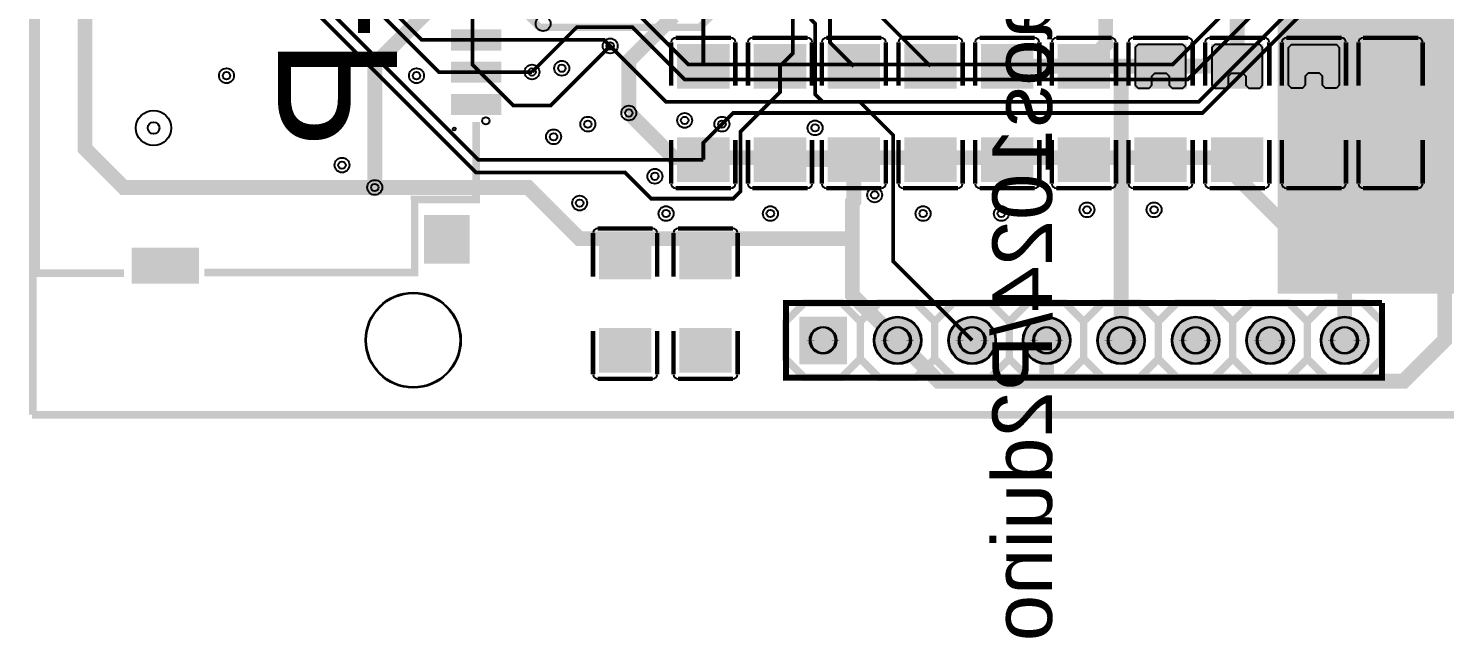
# Model space of a CAD drawing. Header units: millimetres. Extents: x -1 to 102, y -8 to 54.
# Drawn here: x -0.15 to 48.13, y -7.6 to 13.17 of the extents above; entities that cross this region are included whole.
import ezdxf

# ---------------------------------------------------------------- set-up
doc = ezdxf.new("R2010")
doc.units = ezdxf.units.MM
for name, color, linetype, true_color in [('BoardOutLine', 7, 'Continuous', 0xff00ff), ('BottomLayer', 7, 'Continuous', 0x0000ff), ('BottomSolderMaskLayer', 7, 'Continuous', 0xaa00ff), ('Document', 7, 'Continuous', 0xffffff), ('Hole', 7, 'Continuous', 0x222222), ('Multi-Layer', 7, 'Continuous', 0xc0c0c0), ('TopLayer', 7, 'Continuous', 0xff0000), ('TopPasteMaskLayer', 7, 'Continuous', 0x808080), ('TopSilkLayer', 7, 'Continuous', 0xffcc00), ('TopSolderMaskLayer', 7, 'Continuous', 0x800080)]:
    doc.layers.add(name, color=color, linetype=linetype, true_color=true_color)
doc.styles.get("Standard").update_dxf_attribs({"font": 'arial.ttf'})

msp = doc.modelspace()

# ---------------------------------------------------------------- hatches: boundary and pattern name
at = {"layer": 'BottomSilkLayer'}
msp.add_hatch(color=256, dxfattribs=at).paths.add_polyline_path([(42.443, 49.124), (91.443, 49.124), (91.443, 4.124), (42.443, 4.124), (42.443, 49.124)])
at = {"layer": 'BottomSolderMaskLayer'}
for points in [[(26.132, 3.346), (27.758, 3.346), (27.758, 1.721), (26.132, 1.721)], [(28.672, 2.534, 1), (30.298, 2.534, 1)], [(31.212, 2.534, 1), (32.838, 2.534, 1)], [(33.752, 2.534, 1), (35.378, 2.534, 1)], [(36.292, 2.534, 1), (37.918, 2.534, 1)], [(38.832, 2.534, 1), (40.458, 2.534, 1)], [(41.372, 2.534, 1), (42.998, 2.534, 1)], [(43.912, 2.534, 1), (45.538, 2.534, 1)]]:
    msp.add_hatch(color=256, dxfattribs=at).paths.add_polyline_path(points)
at = {"layer": 'Multi-Layer'}
for points in [[(26.157, 3.321), (27.732, 3.321), (27.732, 1.746), (26.157, 1.746)], [(28.697, 2.534, 1), (30.272, 2.534, 1)], [(31.237, 2.534, 1), (32.812, 2.534, 1)], [(33.777, 2.534, 1), (35.352, 2.534, 1)], [(36.318, 2.534, 1), (37.892, 2.534, 1)], [(38.858, 2.534, 1), (40.432, 2.534, 1)], [(41.398, 2.534, 1), (42.972, 2.534, 1)], [(43.938, 2.534, 1), (45.512, 2.534, 1)]]:
    msp.add_hatch(color=256, dxfattribs=at).paths.add_polyline_path(points)
at = {"layer": 'TopLayer'}
for points in [[(15.916, 13.127), (15.916, 12.427), (14.316, 12.427), (14.316, 13.127)], [(21.996, 11.137), (23.724, 11.137), (23.724, 12.622), (21.996, 12.622)], [(24.61, 11.137), (26.338, 11.137), (26.338, 12.622), (24.61, 12.622)], [(28.857, 11.137), (27.129, 11.137), (27.129, 12.622), (28.857, 12.622)], [(31.471, 11.137), (29.743, 11.137), (29.743, 12.622), (31.471, 12.622)], [(32.357, 11.137), (34.085, 11.137), (34.085, 12.622), (32.357, 12.622)], [(34.971, 11.137), (36.699, 11.137), (36.699, 12.622), (34.971, 12.622)], [(37.585, 11.137), (39.313, 11.137), (39.313, 12.622), (37.585, 12.622)], [(40.2, 11.137), (41.928, 11.137), (41.928, 12.622), (40.2, 12.622)], [(44.542, 11.137), (42.814, 11.137), (42.814, 12.622), (44.542, 12.622)], [(47.157, 11.137), (45.429, 11.137), (45.429, 12.622), (47.157, 12.622)], [(15.916, 12.027), (15.916, 11.327), (14.316, 11.327), (14.316, 12.027)], [(15.916, 10.927), (15.916, 10.227), (14.316, 10.227), (14.316, 10.927)], [(21.996, 9.437), (23.724, 9.437), (23.724, 7.952), (21.996, 7.952)], [(24.61, 9.437), (26.338, 9.437), (26.338, 7.952), (24.61, 7.952)], [(28.857, 9.437), (27.129, 9.437), (27.129, 7.952), (28.857, 7.952)], [(31.471, 9.437), (29.743, 9.437), (29.743, 7.952), (31.471, 7.952)], [(32.357, 9.437), (34.085, 9.437), (34.085, 7.952), (32.357, 7.952)], [(34.971, 9.437), (36.699, 9.437), (36.699, 7.952), (34.971, 7.952)], [(37.585, 9.437), (39.313, 9.437), (39.313, 7.952), (37.585, 7.952)], [(40.2, 9.437), (41.928, 9.437), (41.928, 7.952), (40.2, 7.952)], [(44.542, 9.437), (42.814, 9.437), (42.814, 7.952), (44.542, 7.952)], [(47.157, 9.437), (45.429, 9.437), (45.429, 7.952), (47.157, 7.952)], [(14.866, 6.777), (14.866, 5.177), (13.366, 5.177), (13.366, 6.777)], [(21.057, 4.635), (19.329, 4.635), (19.329, 6.12), (21.057, 6.12)], [(23.8, 4.635), (22.072, 4.635), (22.072, 6.12), (23.8, 6.12)], [(5.616, 5.677), (5.616, 4.477), (3.416, 4.477), (3.416, 5.677)], [(21.057, 2.935), (19.329, 2.935), (19.329, 1.45), (21.057, 1.45)], [(23.8, 2.935), (22.072, 2.935), (22.072, 1.45), (23.8, 1.45)]]:
    msp.add_hatch(color=256, dxfattribs=at).paths.add_polyline_path(points)
at = {"layer": 'TopPasteMaskLayer'}
for points in [[(15.916, 13.127), (15.916, 12.427), (14.316, 12.427), (14.316, 13.127)], [(22.096, 11.137), (22.466, 11.137), (22.566, 11.237), (22.566, 11.542), (22.666, 11.642), (23.054, 11.642), (23.154, 11.542), (23.154, 11.237), (23.254, 11.137), (23.624, 11.137), (23.724, 11.237), (23.724, 12.522), (23.624, 12.622), (22.096, 12.622), (21.996, 12.522), (21.996, 11.237)], [(24.71, 11.137), (25.08, 11.137), (25.18, 11.237), (25.18, 11.542), (25.28, 11.642), (25.668, 11.642), (25.768, 11.542), (25.768, 11.237), (25.868, 11.137), (26.238, 11.137), (26.338, 11.237), (26.338, 12.522), (26.238, 12.622), (24.71, 12.622), (24.61, 12.522), (24.61, 11.237)], [(28.757, 11.137), (28.387, 11.137), (28.287, 11.237), (28.287, 11.542), (28.187, 11.642), (27.799, 11.642), (27.699, 11.542), (27.699, 11.237), (27.599, 11.137), (27.229, 11.137), (27.129, 11.237), (27.129, 12.522), (27.229, 12.622), (28.757, 12.622), (28.857, 12.522), (28.857, 11.237)], [(31.371, 11.137), (31.001, 11.137), (30.901, 11.237), (30.901, 11.542), (30.801, 11.642), (30.413, 11.642), (30.313, 11.542), (30.313, 11.237), (30.213, 11.137), (29.843, 11.137), (29.743, 11.237), (29.743, 12.522), (29.843, 12.622), (31.371, 12.622), (31.471, 12.522), (31.471, 11.237)], [(32.457, 11.137), (32.828, 11.137), (32.928, 11.237), (32.928, 11.542), (33.028, 11.642), (33.415, 11.642), (33.515, 11.542), (33.515, 11.237), (33.615, 11.137), (33.985, 11.137), (34.085, 11.237), (34.085, 12.522), (33.985, 12.622), (32.457, 12.622), (32.357, 12.522), (32.357, 11.237)], [(35.071, 11.137), (35.442, 11.137), (35.542, 11.237), (35.542, 11.542), (35.642, 11.642), (36.029, 11.642), (36.129, 11.542), (36.129, 11.237), (36.229, 11.137), (36.599, 11.137), (36.699, 11.237), (36.699, 12.522), (36.599, 12.622), (35.071, 12.622), (34.971, 12.522), (34.971, 11.237)], [(47.057, 11.137), (46.686, 11.137), (46.586, 11.237), (46.586, 11.542), (46.486, 11.642), (46.099, 11.642), (45.999, 11.542), (45.999, 11.237), (45.899, 11.137), (45.529, 11.137), (45.429, 11.237), (45.429, 12.522), (45.529, 12.622), (47.057, 12.622), (47.157, 12.522), (47.157, 11.237)], [(15.916, 12.027), (15.916, 11.327), (14.316, 11.327), (14.316, 12.027)], [(15.916, 10.927), (15.916, 10.227), (14.316, 10.227), (14.316, 10.927)], [(22.096, 9.437), (22.466, 9.437), (22.566, 9.337), (22.566, 9.032), (22.666, 8.932), (23.054, 8.932), (23.154, 9.032), (23.154, 9.337), (23.254, 9.437), (23.624, 9.437), (23.724, 9.337), (23.724, 8.052), (23.624, 7.952), (22.096, 7.952), (21.996, 8.052), (21.996, 9.337)], [(24.71, 9.437), (25.08, 9.437), (25.18, 9.337), (25.18, 9.032), (25.28, 8.932), (25.668, 8.932), (25.768, 9.032), (25.768, 9.337), (25.868, 9.437), (26.238, 9.437), (26.338, 9.337), (26.338, 8.052), (26.238, 7.952), (24.71, 7.952), (24.61, 8.052), (24.61, 9.337)], [(28.757, 9.437), (28.387, 9.437), (28.287, 9.337), (28.287, 9.032), (28.187, 8.932), (27.799, 8.932), (27.699, 9.032), (27.699, 9.337), (27.599, 9.437), (27.229, 9.437), (27.129, 9.337), (27.129, 8.052), (27.229, 7.952), (28.757, 7.952), (28.857, 8.052), (28.857, 9.337)], [(31.371, 9.437), (31.001, 9.437), (30.901, 9.337), (30.901, 9.032), (30.801, 8.932), (30.413, 8.932), (30.313, 9.032), (30.313, 9.337), (30.213, 9.437), (29.843, 9.437), (29.743, 9.337), (29.743, 8.052), (29.843, 7.952), (31.371, 7.952), (31.471, 8.052), (31.471, 9.337)], [(32.457, 9.437), (32.828, 9.437), (32.928, 9.337), (32.928, 9.032), (33.028, 8.932), (33.415, 8.932), (33.515, 9.032), (33.515, 9.337), (33.615, 9.437), (33.985, 9.437), (34.085, 9.337), (34.085, 8.052), (33.985, 7.952), (32.457, 7.952), (32.357, 8.052), (32.357, 9.337)], [(35.071, 9.437), (35.442, 9.437), (35.542, 9.337), (35.542, 9.032), (35.642, 8.932), (36.029, 8.932), (36.129, 9.032), (36.129, 9.337), (36.229, 9.437), (36.599, 9.437), (36.699, 9.337), (36.699, 8.052), (36.599, 7.952), (35.071, 7.952), (34.971, 8.052), (34.971, 9.337)], [(37.685, 9.437), (38.056, 9.437), (38.156, 9.337), (38.156, 9.032), (38.256, 8.932), (38.643, 8.932), (38.743, 9.032), (38.743, 9.337), (38.843, 9.437), (39.213, 9.437), (39.313, 9.337), (39.313, 8.052), (39.213, 7.952), (37.685, 7.952), (37.585, 8.052), (37.585, 9.337)], [(40.3, 9.437), (40.67, 9.437), (40.77, 9.337), (40.77, 9.032), (40.87, 8.932), (41.257, 8.932), (41.357, 9.032), (41.357, 9.337), (41.457, 9.437), (41.828, 9.437), (41.928, 9.337), (41.928, 8.052), (41.828, 7.952), (40.3, 7.952), (40.2, 8.052), (40.2, 9.337)], [(44.442, 9.437), (44.072, 9.437), (43.972, 9.337), (43.972, 9.032), (43.872, 8.932), (43.484, 8.932), (43.384, 9.032), (43.384, 9.337), (43.284, 9.437), (42.914, 9.437), (42.814, 9.337), (42.814, 8.052), (42.914, 7.952), (44.442, 7.952), (44.542, 8.052), (44.542, 9.337)], [(47.057, 9.437), (46.686, 9.437), (46.586, 9.337), (46.586, 9.032), (46.486, 8.932), (46.099, 8.932), (45.999, 9.032), (45.999, 9.337), (45.899, 9.437), (45.529, 9.437), (45.429, 9.337), (45.429, 8.052), (45.529, 7.952), (47.057, 7.952), (47.157, 8.052), (47.157, 9.337)], [(14.866, 6.777), (14.866, 5.177), (13.366, 5.177), (13.366, 6.777)], [(20.957, 4.635), (20.587, 4.635), (20.487, 4.735), (20.487, 5.04), (20.387, 5.14), (19.999, 5.14), (19.899, 5.04), (19.899, 4.735), (19.799, 4.635), (19.429, 4.635), (19.329, 4.735), (19.329, 6.02), (19.429, 6.12), (20.957, 6.12), (21.057, 6.02), (21.057, 4.735)], [(23.7, 4.635), (23.33, 4.635), (23.23, 4.735), (23.23, 5.04), (23.13, 5.14), (22.742, 5.14), (22.642, 5.04), (22.642, 4.735), (22.542, 4.635), (22.172, 4.635), (22.072, 4.735), (22.072, 6.02), (22.172, 6.12), (23.7, 6.12), (23.8, 6.02), (23.8, 4.735)], [(5.616, 5.677), (5.616, 4.477), (3.416, 4.477), (3.416, 5.677)], [(20.957, 2.935), (20.587, 2.935), (20.487, 2.835), (20.487, 2.53), (20.387, 2.43), (19.999, 2.43), (19.899, 2.53), (19.899, 2.835), (19.799, 2.935), (19.429, 2.935), (19.329, 2.835), (19.329, 1.55), (19.429, 1.45), (20.957, 1.45), (21.057, 1.55), (21.057, 2.835)], [(23.7, 2.935), (23.33, 2.935), (23.23, 2.835), (23.23, 2.53), (23.13, 2.43), (22.742, 2.43), (22.642, 2.53), (22.642, 2.835), (22.542, 2.935), (22.172, 2.935), (22.072, 2.835), (22.072, 1.55), (22.172, 1.45), (23.7, 1.45), (23.8, 1.55), (23.8, 2.835)]]:
    msp.add_hatch(color=256, dxfattribs=at).paths.add_polyline_path(points)
at = {"layer": 'TopSolderMaskLayer'}
for points in [[(15.974, 13.138), (15.974, 12.416), (14.258, 12.416), (14.258, 13.138)], [(21.966, 11.115), (23.754, 11.115), (23.754, 12.644), (21.966, 12.644)], [(24.581, 11.115), (26.368, 11.115), (26.368, 12.644), (24.581, 12.644)], [(28.886, 11.115), (27.099, 11.115), (27.099, 12.644), (28.886, 12.644)], [(31.501, 11.115), (29.713, 11.115), (29.713, 12.644), (31.501, 12.644)], [(32.328, 11.115), (34.115, 11.115), (34.115, 12.644), (32.328, 12.644)], [(34.942, 11.115), (36.729, 11.115), (36.729, 12.644), (34.942, 12.644)], [(37.556, 11.115), (39.343, 11.115), (39.343, 12.644), (37.556, 12.644)], [(40.17, 11.115), (41.957, 11.115), (41.957, 12.644), (40.17, 12.644)], [(44.572, 11.115), (42.785, 11.115), (42.785, 12.644), (44.572, 12.644)], [(47.186, 11.115), (45.399, 11.115), (45.399, 12.644), (47.186, 12.644)], [(15.974, 12.038), (15.974, 11.316), (14.258, 11.316), (14.258, 12.038)], [(15.974, 10.938), (15.974, 10.216), (14.258, 10.216), (14.258, 10.938)], [(21.966, 9.459), (23.754, 9.459), (23.754, 7.93), (21.966, 7.93)], [(24.581, 9.459), (26.368, 9.459), (26.368, 7.93), (24.581, 7.93)], [(28.886, 9.459), (27.099, 9.459), (27.099, 7.93), (28.886, 7.93)], [(31.501, 9.459), (29.713, 9.459), (29.713, 7.93), (31.501, 7.93)], [(32.328, 9.459), (34.115, 9.459), (34.115, 7.93), (32.328, 7.93)], [(34.942, 9.459), (36.729, 9.459), (36.729, 7.93), (34.942, 7.93)], [(37.556, 9.459), (39.343, 9.459), (39.343, 7.93), (37.556, 7.93)], [(40.17, 9.459), (41.957, 9.459), (41.957, 7.93), (40.17, 7.93)], [(44.572, 9.459), (42.785, 9.459), (42.785, 7.93), (44.572, 7.93)], [(47.186, 9.459), (45.399, 9.459), (45.399, 7.93), (47.186, 7.93)], [(14.89, 6.804), (14.89, 5.15), (13.342, 5.15), (13.342, 6.804)], [(21.087, 4.613), (19.299, 4.613), (19.299, 6.141), (21.087, 6.141)], [(23.83, 4.613), (22.043, 4.613), (22.043, 6.141), (23.83, 6.141)], [(5.663, 5.691), (5.663, 4.463), (3.37, 4.463), (3.37, 5.691)], [(21.087, 2.956), (19.299, 2.956), (19.299, 1.428), (21.087, 1.428)], [(23.83, 2.956), (22.043, 2.956), (22.043, 1.428), (23.83, 1.428)], [(26.132, 3.346), (27.758, 3.346), (27.758, 1.721), (26.132, 1.721)], [(28.672, 2.534, 1), (30.298, 2.534, 1)], [(31.212, 2.534, 1), (32.838, 2.534, 1)], [(33.752, 2.534, 1), (35.378, 2.534, 1)], [(36.292, 2.534, 1), (37.918, 2.534, 1)], [(38.832, 2.534, 1), (40.458, 2.534, 1)], [(41.372, 2.534, 1), (42.998, 2.534, 1)], [(43.912, 2.534, 1), (45.538, 2.534, 1)]]:
    msp.add_hatch(color=256, dxfattribs=at).paths.add_polyline_path(points)

# ---------------------------------------------------------------- linework, layer by layer
at = {"layer": 'BoardOutLine', "const_width": 0.254}
for points in [[(0, 0), (0, 53.327)], [(97.06, 0), (0, 0)]]:
    msp.add_lwpolyline(points, dxfattribs=at)
at = {"layer": 'BoardOutLine'}
msp.add_circle((12.97, 2.54), 1.626, dxfattribs=at)
at = {"layer": 'BottomLayer'}
for points, const_width in [([(16.256, 14.986), (19.304, 14.986), (22.352, 11.938), (38.862, 11.938), (44.725, 17.801), (44.725, 50.794)], 0.127), ([(47.265, 50.794), (47.265, 19.326), (39.371, 11.429), (22.226, 11.429), (20.445, 13.209), (18.543, 13.209), (17.019, 11.683)], 0.127), ([(49.805, 50.794), (49.805, 20.722), (39.751, 10.668), (21.59, 10.668), (19.685, 12.573)], 0.127), ([(52.345, 50.794), (52.345, 22.755), (39.879, 10.286), (23.874, 10.286), (23.496, 9.905)], 0.127), ([(27.805, 21.229), (27.805, 18.915), (25.273, 16.383), (15.748, 16.383), (14.986, 15.621), (14.986, 11.938), (16.383, 10.541), (17.653, 10.541), (19.685, 12.573)], 0.127), ([(13.589, 13.877), (11.659, 11.946), (11.659, 7.747)], 0.508), ([(44.725, 2.534), (44.725, 4.423), (40.387, 8.762), (21.845, 8.762), (20.321, 10.286)], 0.508)]:
    msp.add_lwpolyline(points, dxfattribs=dict(at, const_width=const_width))
at = {"layer": 'BottomSolderMaskLayer'}
for centre, radius in [((26.945, 2.534), 0.459), ((29.485, 2.534), 0.813), ((29.485, 2.534), 0.459), ((32.025, 2.534), 0.813), ((32.025, 2.534), 0.459), ((34.565, 2.534), 0.813), ((34.565, 2.534), 0.459), ((37.105, 2.534), 0.813), ((37.105, 2.534), 0.459), ((39.645, 2.534), 0.813), ((39.645, 2.534), 0.459), ((42.185, 2.534), 0.813), ((42.185, 2.534), 0.459), ((44.725, 2.534), 0.813), ((44.725, 2.534), 0.459)]:
    msp.add_circle(centre, radius, dxfattribs=at)
at = {"layer": 'Document', "const_width": 0.254}
for points in [[(40.91, 1.905), (40.275, 1.27), (39.005, 1.27), (38.37, 1.905), (37.735, 1.27), (36.465, 1.27), (35.83, 1.905), (35.195, 1.27), (33.925, 1.27), (33.29, 1.905), (32.655, 1.27), (31.385, 1.27), (30.75, 1.905), (30.115, 1.27), (28.845, 1.27), (28.21, 1.905), (27.575, 1.27), (26.305, 1.27), (25.67, 1.905), (25.67, 3.175), (26.305, 3.81), (27.575, 3.81), (28.21, 3.175), (28.845, 3.81), (30.115, 3.81), (30.75, 3.175), (31.385, 3.81), (32.655, 3.81), (33.29, 3.175), (33.925, 3.81), (35.195, 3.81), (35.83, 3.175), (36.465, 3.81), (37.735, 3.81), (38.37, 3.175), (39.005, 3.81), (40.275, 3.81), (40.91, 3.175), (41.545, 3.81), (42.815, 3.81), (43.45, 3.175), (43.45, 1.905), (42.815, 1.27), (41.545, 1.27), (40.91, 1.905), (40.91, 3.175)], [(43.45, 3.175), (44.085, 3.81), (45.355, 3.81), (45.99, 3.175), (45.99, 1.905), (45.355, 1.27), (44.085, 1.27), (43.45, 1.905)], [(28.21, 3.175), (28.21, 1.905)], [(30.75, 3.175), (30.75, 1.905)], [(33.29, 3.175), (33.29, 1.905)], [(35.83, 3.175), (35.83, 1.905)], [(38.37, 3.175), (38.37, 1.905)], [(97.034, -0.013), (-0.026, -0.013)]]:
    msp.add_lwpolyline(points, dxfattribs=at)
for points in [[(26.508, 2.543), (26.508, 2.537), (26.508, 2.543)], [(26.508, 2.543), (26.508, 2.537), (26.508, 2.543)], [(26.515, 2.543), (26.515, 2.537), (26.515, 2.543)], [(27.365, 2.543), (27.365, 2.537), (27.365, 2.543)], [(27.373, 2.543), (27.373, 2.537), (27.373, 2.543)], [(27.373, 2.543), (27.373, 2.537), (27.373, 2.543)], [(29.048, 2.543), (29.048, 2.537), (29.048, 2.543)], [(29.048, 2.543), (29.048, 2.537), (29.048, 2.543)], [(29.055, 2.543), (29.055, 2.537), (29.055, 2.543)], [(29.905, 2.543), (29.905, 2.537), (29.905, 2.543)], [(29.913, 2.543), (29.913, 2.537), (29.913, 2.543)], [(29.913, 2.543), (29.913, 2.537), (29.913, 2.543)], [(31.588, 2.543), (31.588, 2.537), (31.588, 2.543)], [(31.588, 2.543), (31.588, 2.537), (31.588, 2.543)], [(31.595, 2.543), (31.595, 2.537), (31.595, 2.543)], [(32.445, 2.543), (32.445, 2.537), (32.445, 2.543)], [(32.453, 2.543), (32.453, 2.537), (32.453, 2.543)], [(32.453, 2.543), (32.453, 2.537), (32.453, 2.543)], [(34.128, 2.543), (34.128, 2.537), (34.128, 2.543)], [(34.128, 2.543), (34.128, 2.537), (34.128, 2.543)], [(34.135, 2.543), (34.135, 2.537), (34.135, 2.543)], [(34.985, 2.543), (34.985, 2.537), (34.985, 2.543)], [(34.993, 2.543), (34.993, 2.537), (34.993, 2.543)], [(34.993, 2.543), (34.993, 2.537), (34.993, 2.543)], [(36.668, 2.543), (36.668, 2.537), (36.668, 2.543)], [(36.668, 2.543), (36.668, 2.537), (36.668, 2.543)], [(36.675, 2.543), (36.675, 2.537), (36.675, 2.543)], [(37.525, 2.543), (37.525, 2.537), (37.525, 2.543)], [(37.533, 2.543), (37.533, 2.537), (37.533, 2.543)], [(37.533, 2.543), (37.533, 2.537), (37.533, 2.543)], [(39.208, 2.543), (39.208, 2.537), (39.208, 2.543)], [(39.208, 2.543), (39.208, 2.537), (39.208, 2.543)], [(39.215, 2.543), (39.215, 2.537), (39.215, 2.543)], [(40.065, 2.543), (40.065, 2.537), (40.065, 2.543)], [(40.073, 2.543), (40.073, 2.537), (40.073, 2.543)], [(40.073, 2.543), (40.073, 2.537), (40.073, 2.543)], [(41.748, 2.543), (41.748, 2.537), (41.748, 2.543)], [(41.748, 2.543), (41.748, 2.537), (41.748, 2.543)], [(41.755, 2.543), (41.755, 2.537), (41.755, 2.543)], [(42.605, 2.543), (42.605, 2.537), (42.605, 2.543)], [(42.613, 2.543), (42.613, 2.537), (42.613, 2.543)], [(42.613, 2.543), (42.613, 2.537), (42.613, 2.543)], [(44.288, 2.543), (44.288, 2.537), (44.288, 2.543)], [(44.288, 2.543), (44.288, 2.537), (44.288, 2.543)], [(44.295, 2.543), (44.295, 2.537), (44.295, 2.543)], [(45.145, 2.543), (45.145, 2.537), (45.145, 2.543)], [(45.153, 2.543), (45.153, 2.537), (45.153, 2.543)], [(45.153, 2.543), (45.153, 2.537), (45.153, 2.543)]]:
    msp.add_lwpolyline(points, close=True, dxfattribs=at)
at = {"layer": 'Document'}
for centre, radius in [((15.446, 10.017), 0.127), ((4.116, 9.777), 0.2), ((12.97, 2.54), 1.6)]:
    msp.add_circle(centre, radius, dxfattribs=at)
for centre, radius, start, end in [((26.94, 2.543), 0.433, 360, 180), ((26.94, 2.543), 0.433, 360, 180), ((26.94, 2.543), 0.425, 360, 180), ((29.48, 2.543), 0.433, 360, 180), ((29.48, 2.543), 0.433, 360, 180), ((29.48, 2.543), 0.425, 360, 180), ((32.02, 2.543), 0.433, 360, 180), ((32.02, 2.543), 0.433, 360, 180), ((32.02, 2.543), 0.425, 360, 180), ((34.56, 2.543), 0.433, 360, 180), ((34.56, 2.543), 0.433, 360, 180), ((34.56, 2.543), 0.425, 360, 180), ((37.1, 2.543), 0.433, 360, 180), ((37.1, 2.543), 0.433, 360, 180), ((37.1, 2.543), 0.425, 360, 180), ((39.64, 2.543), 0.433, 360, 180), ((39.64, 2.543), 0.433, 360, 180), ((39.64, 2.543), 0.425, 360, 180), ((42.18, 2.543), 0.433, 360, 180), ((42.18, 2.543), 0.433, 360, 180), ((42.18, 2.543), 0.425, 360, 180), ((44.72, 2.543), 0.433, 360, 180), ((44.72, 2.543), 0.433, 360, 180), ((44.72, 2.543), 0.425, 360, 180), ((26.94, 2.537), 0.433, 180, 0), ((26.94, 2.537), 0.433, 180, 0), ((26.94, 2.537), 0.425, 180, 0), ((29.48, 2.537), 0.433, 180, 0), ((29.48, 2.537), 0.433, 180, 0), ((29.48, 2.537), 0.425, 180, 0), ((32.02, 2.537), 0.433, 180, 0), ((32.02, 2.537), 0.433, 180, 0), ((32.02, 2.537), 0.425, 180, 0), ((34.56, 2.537), 0.433, 180, 0), ((34.56, 2.537), 0.433, 180, 0), ((34.56, 2.537), 0.425, 180, 0), ((37.1, 2.537), 0.433, 180, 0), ((37.1, 2.537), 0.433, 180, 0), ((37.1, 2.537), 0.425, 180, 0), ((39.64, 2.537), 0.433, 180, 0), ((39.64, 2.537), 0.433, 180, 0), ((39.64, 2.537), 0.425, 180, 0), ((42.18, 2.537), 0.433, 180, 0), ((42.18, 2.537), 0.433, 180, 0), ((42.18, 2.537), 0.425, 180, 0), ((44.72, 2.537), 0.433, 180, 0), ((44.72, 2.537), 0.433, 180, 0), ((44.72, 2.537), 0.425, 180, 0)]:
    msp.add_arc(centre, radius, start, end, dxfattribs=at)
at = {"layer": 'Hole'}
for centre in [(19.685, 12.573), (6.604, 11.557), (13.081, 11.557), (17.018, 11.684), (18.034, 11.811), (20.32, 10.287), (22.225, 10.033), (18.923, 9.906), (23.495, 9.906), (26.67, 9.779), (17.755, 9.474), (10.541, 8.509), (21.209, 8.128), (11.659, 7.747), (18.644, 7.214), (28.702, 7.493), (21.59, 6.858), (25.146, 6.858), (30.353, 6.858), (33.02, 6.858), (35.941, 6.985), (38.227, 6.985)]:
    msp.add_circle(centre, 0.127, dxfattribs=at)
at = {"layer": 'Multi-Layer'}
for centre, radius in [((17.399, 13.335), 0.254), ((19.685, 12.573), 0.254), ((6.604, 11.557), 0.254), ((13.081, 11.557), 0.254), ((17.018, 11.684), 0.254), ((18.034, 11.811), 0.254), ((4.116, 9.777), 0.6), ((18.923, 9.906), 0.254), ((20.32, 10.287), 0.254), ((22.225, 10.033), 0.254), ((23.495, 9.906), 0.254), ((17.755, 9.474), 0.254), ((26.67, 9.779), 0.254), ((10.541, 8.509), 0.254), ((21.209, 8.128), 0.254), ((11.659, 7.747), 0.254), ((28.702, 7.493), 0.254), ((18.644, 7.214), 0.254), ((21.59, 6.858), 0.254), ((25.146, 6.858), 0.254), ((30.353, 6.858), 0.254), ((33.02, 6.858), 0.254), ((35.941, 6.985), 0.254), ((38.227, 6.985), 0.254), ((26.945, 2.534), 0.445), ((29.485, 2.534), 0.787), ((29.485, 2.534), 0.445), ((32.025, 2.534), 0.787), ((32.025, 2.534), 0.445), ((34.565, 2.534), 0.787), ((34.565, 2.534), 0.445), ((37.105, 2.534), 0.787), ((37.105, 2.534), 0.445), ((39.645, 2.534), 0.787), ((39.645, 2.534), 0.445), ((42.185, 2.534), 0.787), ((42.185, 2.534), 0.445), ((44.725, 2.534), 0.787), ((44.725, 2.534), 0.445)]:
    msp.add_circle(centre, radius, dxfattribs=at)
at = {"layer": 'TopLayer'}
for points, const_width in [([(5.207, 33.121), (5.207, 29.845), (8.001, 27.051), (8.001, 17.526), (13.85, 11.677), (15.116, 11.677)], 0.127), ([(6.478, 33.12), (6.478, 29.082), (8.383, 27.177), (8.383, 17.652), (13.257, 12.778), (15.116, 12.778)], 0.127), ([(2.668, 29.082), (1.779, 28.193), (1.779, 9.067), (3.099, 7.746), (11.659, 7.746)], 0.508), ([(2.668, 26.062), (2.668, 25.272), (4.827, 23.113), (6.732, 23.113), (7.113, 22.732), (7.113, 16.255), (15.114, 8.254), (20.194, 8.254), (21.083, 7.365), (23.877, 7.365), (24.131, 7.619), (24.131, 9.651), (25.474, 10.997), (25.474, 11.878)], 0.127), ([(3.938, 26.062), (3.938, 24.51), (4.954, 23.494), (6.986, 23.494), (7.494, 22.986), (7.494, 16.382), (15.182, 8.693), (22.861, 8.693)], 0.127), ([(39.106, 21.321), (36.576, 18.791), (36.576, 12.62), (35.835, 11.88)], 0.508), ([(43.678, 11.881), (43.678, 14.469), (43.943, 14.731), (43.943, 21.05), (45.487, 21.05)], 0.508), ([(41.064, 11.88), (41.064, 19.855), (41.924, 20.715)], 0.508), ([(32.025, 2.534), (29.337, 5.222), (29.337, 9.525), (28.194, 10.668), (26.924, 10.668), (26.67, 10.922), (26.67, 13.335), (26.543, 13.462), (26.543, 16.891), (25.146, 18.288), (23.749, 18.288)], 0.127), ([(46.292, 11.878), (46.292, 14.543), (47.372, 15.62), (47.372, 16.257), (46.211, 17.416), (45.517, 17.416)], 0.508), ([(15.116, 17.177), (20.542, 17.177), (22.86, 14.859), (22.86, 11.88)], 0.127), ([(25.474, 11.88), (25.908, 12.313), (25.908, 15.079)], 0.127), ([(27.993, 11.879), (27.178, 12.694), (27.178, 15.079)], 0.127), ([(30.607, 11.88), (28.448, 14.039), (28.448, 15.079)], 0.127), ([(20.32, 10.287), (20.32, 12.065), (21.844, 13.589)], 0.508), ([(19.685, 12.573), (19.481, 12.777), (15.116, 12.777)], 0.127), ([(33.221, 11.88), (35.835, 11.88)], 0.508), ([(33.529, 1.142), (46.737, 1.142), (48.134, 2.539), (48.134, 9.651), (47.372, 10.413), (44.344, 10.413), (43.678, 11.081), (43.678, 11.881)], 0.508), ([(35.835, 11.88), (41.064, 11.88)], 0.508), ([(37.105, 2.534), (37.105, 11.88)], 0.508), ([(17.019, 11.683), (15.116, 11.678)], 0.127), ([(23.495, 9.906), (22.86, 9.271), (22.86, 8.694)], 0.127), ([(25.474, 8.694), (27.993, 8.694)], 0.508), ([(27.994, 8.693), (27.994, 7.291), (27.941, 7.238), (27.941, 4.078), (30.877, 1.142), (34.565, 1.142), (34.565, 2.534)], 0.508), ([(27.941, 6.001), (18.637, 6.001), (16.892, 7.746), (11.659, 7.746)], 0.508)]:
    msp.add_lwpolyline(points, dxfattribs=dict(at, const_width=const_width))
at = {"layer": 'TopPasteMaskLayer'}
for points in [[(37.685, 11.137), (38.056, 11.137), (38.156, 11.237), (38.156, 11.542), (38.256, 11.642), (38.643, 11.642), (38.743, 11.542), (38.743, 11.237), (38.843, 11.137), (39.213, 11.137), (39.313, 11.237), (39.313, 12.522), (39.213, 12.622), (37.685, 12.622), (37.585, 12.522), (37.585, 11.237)], [(40.3, 11.137), (40.67, 11.137), (40.77, 11.237), (40.77, 11.542), (40.87, 11.642), (41.257, 11.642), (41.357, 11.542), (41.357, 11.237), (41.457, 11.137), (41.828, 11.137), (41.928, 11.237), (41.928, 12.522), (41.828, 12.622), (40.3, 12.622), (40.2, 12.522), (40.2, 11.237)], [(44.442, 11.137), (44.072, 11.137), (43.972, 11.237), (43.972, 11.542), (43.872, 11.642), (43.484, 11.642), (43.384, 11.542), (43.384, 11.237), (43.284, 11.137), (42.914, 11.137), (42.814, 11.237), (42.814, 12.522), (42.914, 12.622), (44.442, 12.622), (44.542, 12.522), (44.542, 11.237)]]:
    msp.add_lwpolyline(points, close=True, dxfattribs=at)
at = {"layer": 'TopSilkLayer'}
for points, const_width in [([(23.115, 13.588), (22.734, 13.207), (17.273, 13.207), (16.638, 13.842), (16.638, 20.954), (17.019, 21.335), (19.178, 21.335), (20.059, 20.453), (23.442, 20.453)], 0.254), ([(0.116, 20.067), (0.116, 4.827)], 0.254), ([(21.767, 11.213), (21.767, 12.698)], 0.152), ([(21.92, 12.851), (23.8, 12.851)], 0.152), ([(23.953, 12.698), (23.953, 11.213)], 0.152), ([(24.382, 11.213), (24.382, 12.698)], 0.152), ([(24.534, 12.851), (26.414, 12.851)], 0.152), ([(26.567, 12.698), (26.567, 11.213)], 0.152), ([(26.9, 12.698), (26.9, 11.213)], 0.152), ([(28.933, 12.851), (27.053, 12.851)], 0.152), ([(29.085, 11.213), (29.085, 12.698)], 0.152), ([(29.514, 12.698), (29.514, 11.213)], 0.152), ([(31.547, 12.851), (29.667, 12.851)], 0.152), ([(31.7, 11.213), (31.7, 12.698)], 0.152), ([(32.129, 11.213), (32.129, 12.698)], 0.152), ([(32.281, 12.851), (34.161, 12.851)], 0.152), ([(34.314, 12.698), (34.314, 11.213)], 0.152), ([(34.743, 11.213), (34.743, 12.698)], 0.152), ([(34.895, 12.851), (36.776, 12.851)], 0.152), ([(36.928, 12.698), (36.928, 11.213)], 0.152), ([(37.357, 11.213), (37.357, 12.698)], 0.152), ([(37.509, 12.851), (39.39, 12.851)], 0.152), ([(39.542, 12.698), (39.542, 11.213)], 0.152), ([(39.971, 11.213), (39.971, 12.698)], 0.152), ([(40.124, 12.851), (42.004, 12.851)], 0.152), ([(42.156, 12.698), (42.156, 11.213)], 0.152), ([(42.586, 12.698), (42.586, 11.213)], 0.152), ([(44.618, 12.851), (42.738, 12.851)], 0.152), ([(44.771, 11.213), (44.771, 12.698)], 0.152), ([(45.2, 12.698), (45.2, 11.213)], 0.152), ([(47.233, 12.851), (45.352, 12.851)], 0.152), ([(47.385, 11.213), (47.385, 12.698)], 0.152), ([(15.116, 8.125), (15.116, 9.977)], 0.254), ([(21.767, 9.361), (21.767, 7.876)], 0.152), ([(23.953, 7.876), (23.953, 9.361)], 0.152), ([(24.382, 9.361), (24.382, 7.876)], 0.152), ([(26.567, 7.876), (26.567, 9.361)], 0.152), ([(26.9, 7.876), (26.9, 9.361)], 0.152), ([(29.085, 9.361), (29.085, 7.876)], 0.152), ([(29.514, 7.876), (29.514, 9.361)], 0.152), ([(31.7, 9.361), (31.7, 7.876)], 0.152), ([(32.129, 9.361), (32.129, 7.876)], 0.152), ([(34.314, 7.876), (34.314, 9.361)], 0.152), ([(34.743, 9.361), (34.743, 7.876)], 0.152), ([(36.928, 7.876), (36.928, 9.361)], 0.152), ([(37.357, 9.361), (37.357, 7.876)], 0.152), ([(39.542, 7.876), (39.542, 9.361)], 0.152), ([(39.971, 9.361), (39.971, 7.876)], 0.152), ([(42.156, 7.876), (42.156, 9.361)], 0.152), ([(42.586, 7.876), (42.586, 9.361)], 0.152), ([(44.771, 9.361), (44.771, 7.876)], 0.152), ([(45.2, 7.876), (45.2, 9.361)], 0.152), ([(47.385, 9.361), (47.385, 7.876)], 0.152), ([(15.116, 8.125), (15.116, 7.338), (13.015, 7.338), (13.016, 7.327)], 0.254), ([(21.92, 7.723), (23.8, 7.723)], 0.152), ([(24.534, 7.723), (26.414, 7.723)], 0.152), ([(28.933, 7.723), (27.053, 7.723)], 0.152), ([(31.547, 7.723), (29.667, 7.723)], 0.152), ([(32.281, 7.723), (34.161, 7.723)], 0.152), ([(34.895, 7.723), (36.776, 7.723)], 0.152), ([(37.509, 7.724), (39.39, 7.724)], 0.152), ([(40.124, 7.724), (42.004, 7.724)], 0.152), ([(44.618, 7.723), (42.738, 7.723)], 0.152), ([(47.233, 7.723), (45.352, 7.723)], 0.152), ([(5.847, 4.847), (13.016, 4.847), (13.016, 7.337)], 0.254), ([(21.133, 6.348), (19.253, 6.348)], 0.152), ([(23.876, 6.348), (21.996, 6.348)], 0.152), ([(19.1, 6.196), (19.1, 4.711)], 0.152), ([(21.286, 4.711), (21.286, 6.196)], 0.152), ([(21.844, 6.196), (21.844, 4.711)], 0.152), ([(24.029, 4.711), (24.029, 6.196)], 0.152), ([(0.116, 4.827), (3.106, 4.827)], 0.254), ([(45.995, 3.804), (45.995, 1.264), (25.675, 1.264), (25.675, 3.804), (27.58, 3.804)], 0.203), ([(45.995, 3.804), (27.58, 3.804)], 0.203), ([(19.1, 1.373), (19.1, 2.858)], 0.152), ([(21.286, 2.858), (21.286, 1.373)], 0.152), ([(21.844, 1.373), (21.844, 2.858)], 0.152), ([(24.029, 2.858), (24.029, 1.373)], 0.152), ([(21.133, 1.221), (19.253, 1.221)], 0.152), ([(23.876, 1.221), (21.996, 1.221)], 0.152)]:
    msp.add_lwpolyline(points, dxfattribs=dict(at, const_width=const_width))
msp.add_circle((14.368, 9.74), 0.0523, dxfattribs=at)
for centre, start, end in [((21.92, 12.698), 90, 180), ((23.8, 12.698), 0, 90), ((24.534, 12.698), 90, 180), ((26.414, 12.698), 0, 90), ((27.053, 12.698), 90, 180), ((28.933, 12.698), 0, 90), ((29.667, 12.698), 90, 180), ((31.547, 12.698), 0, 90), ((32.281, 12.698), 90, 180), ((34.161, 12.698), 0, 90), ((34.895, 12.698), 90, 180), ((36.776, 12.698), 0, 90), ((37.509, 12.698), 90, 180), ((39.39, 12.698), 0, 90), ((40.124, 12.698), 90, 180), ((42.004, 12.698), 0, 90), ((42.738, 12.698), 90, 180), ((44.618, 12.698), 0, 90), ((45.352, 12.698), 90, 180), ((47.233, 12.698), 0, 90), ((21.92, 7.876), 180, 270), ((23.8, 7.876), 270, 0), ((24.534, 7.876), 180, 270), ((26.414, 7.876), 270, 0), ((27.053, 7.876), 180, 270), ((28.933, 7.876), 270, 0), ((29.667, 7.876), 180, 270), ((31.547, 7.876), 270, 0), ((32.281, 7.876), 180, 270), ((34.161, 7.876), 270, 0), ((34.895, 7.876), 180, 270), ((36.776, 7.876), 270, 0), ((37.509, 7.876), 180, 270), ((39.39, 7.876), 270, 360), ((40.124, 7.876), 180, 270), ((42.004, 7.876), 270, 360), ((42.738, 7.876), 180, 270), ((44.618, 7.876), 270, 0), ((45.352, 7.876), 180, 270), ((47.233, 7.876), 270, 0), ((19.253, 6.196), 90, 180), ((21.133, 6.196), 0, 90), ((21.996, 6.196), 90, 180), ((23.876, 6.196), 0, 90), ((19.253, 1.373), 180, 270), ((21.133, 1.373), 270, 0), ((21.996, 1.373), 180, 270), ((23.876, 1.373), 270, 0)]:
    msp.add_arc(centre, 0.152, start, end, dxfattribs=at)
at = {"layer": 'TopSolderMaskLayer'}
for centre, radius in [((26.945, 2.534), 0.459), ((29.485, 2.534), 0.813), ((29.485, 2.534), 0.459), ((32.025, 2.534), 0.813), ((32.025, 2.534), 0.459), ((34.565, 2.534), 0.813), ((34.565, 2.534), 0.459), ((37.105, 2.534), 0.813), ((37.105, 2.534), 0.459), ((39.645, 2.534), 0.813), ((39.645, 2.534), 0.459), ((42.185, 2.534), 0.813), ((42.185, 2.534), 0.459), ((44.725, 2.534), 0.813), ((44.725, 2.534), 0.459)]:
    msp.add_circle(centre, radius, dxfattribs=at)

# ---------------------------------------------------------------- texts
at = {"layer": 'BottomSilkLayer', "text_generation_flag": 2}
for s, height, p in [('https://github.com/Chaoschaos1024/P2duino', 2.032, (34.747, 48.768)), ('P2X8C4M64P', 4.064, (12.421, 45.034))]:
    msp.add_text(s, height=height, rotation=90, dxfattribs=at).set_placement(p)

doc.saveas('drawing.dxf')
